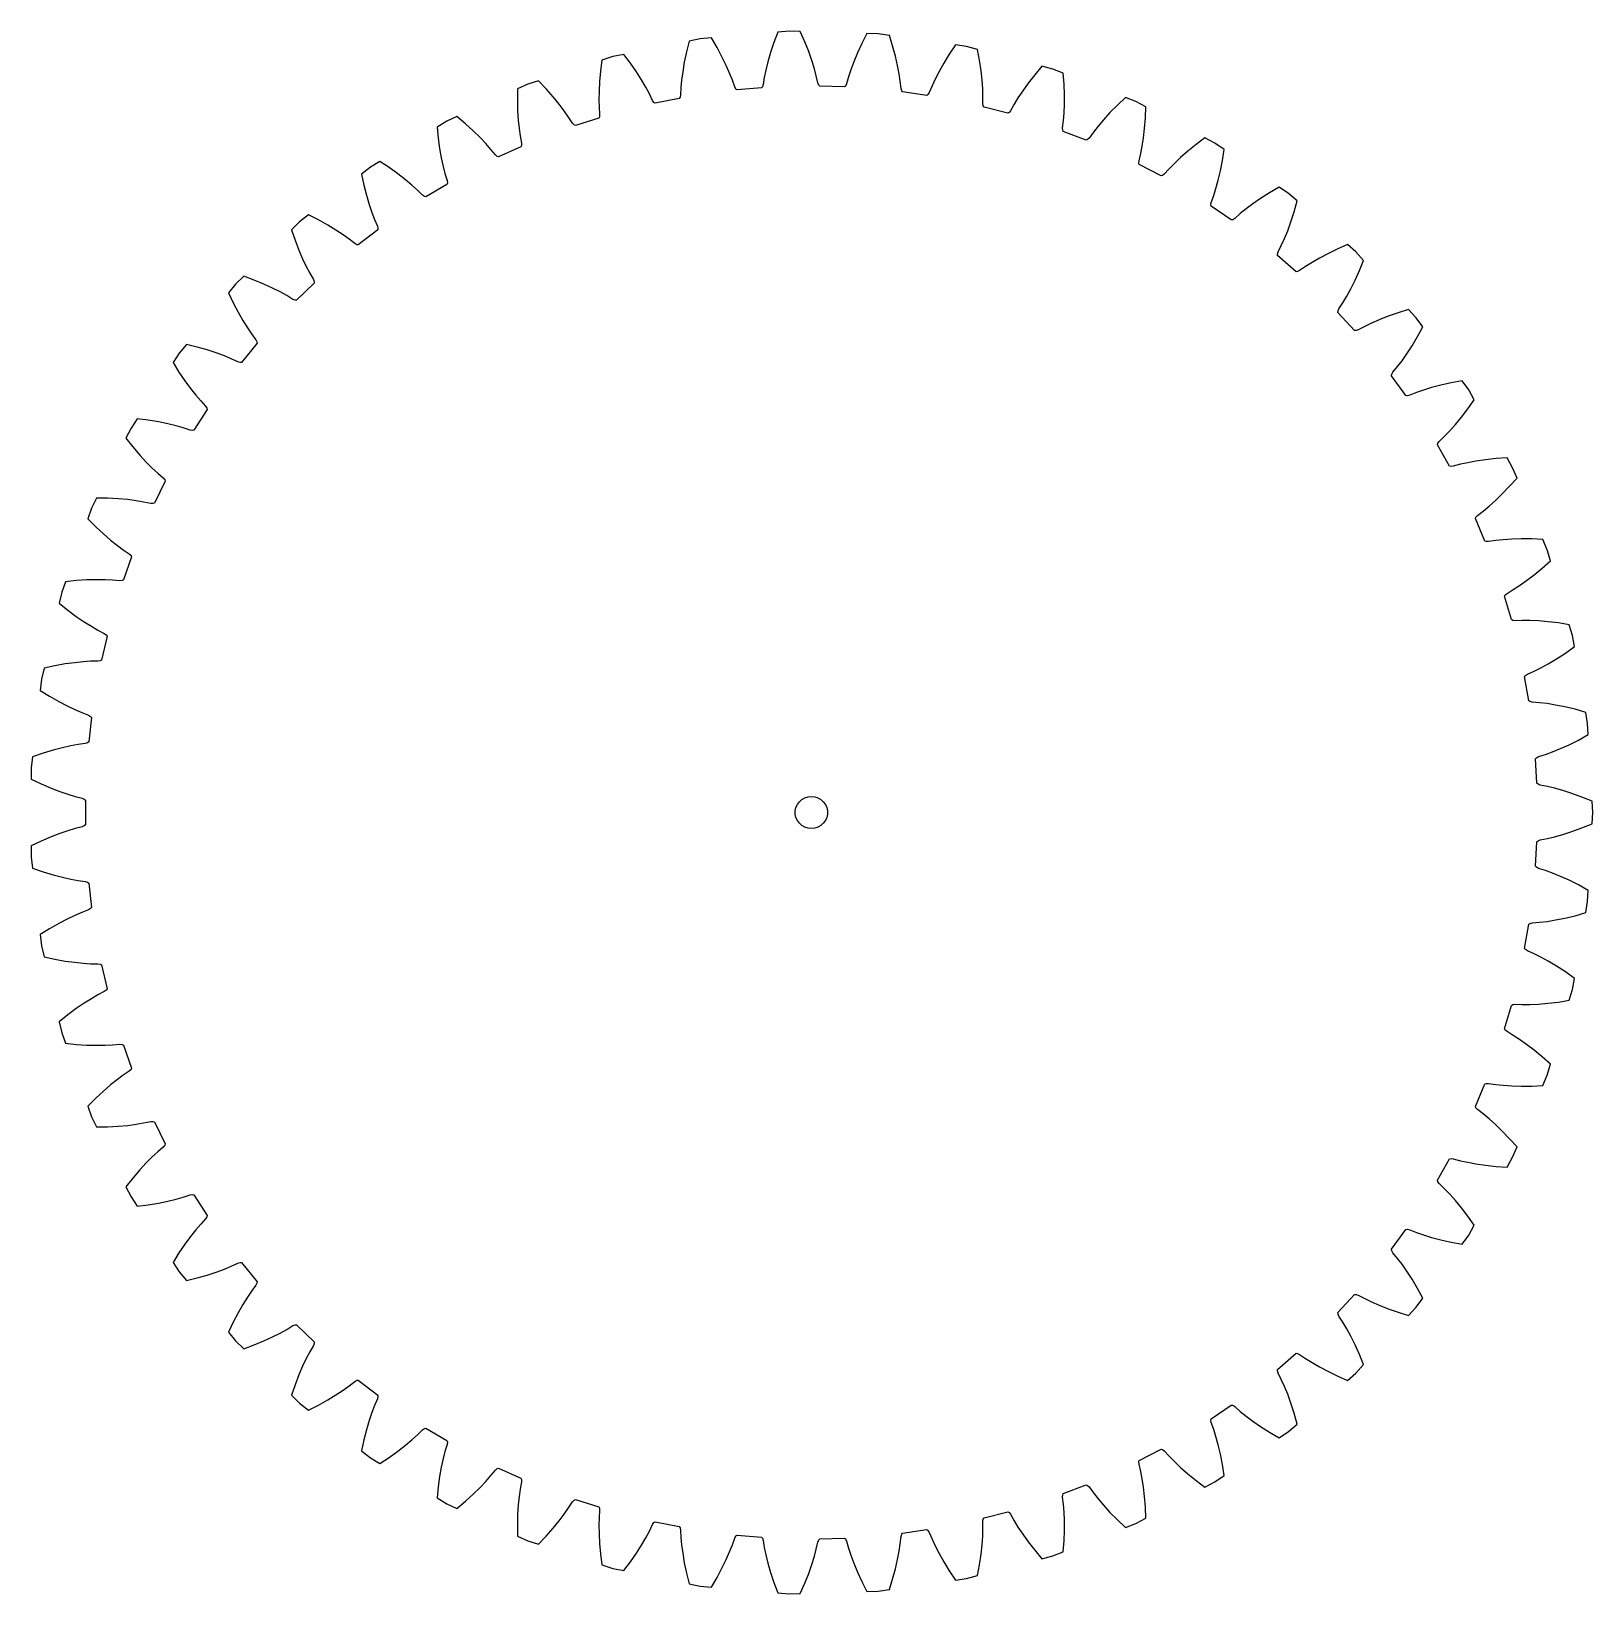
# Model space of a CAD drawing. Header units: metres. Extents: x -72 to 73, y -73 to 73.
import ezdxf

# ---------------------------------------------------------------- set-up
doc = ezdxf.new("R2010")
doc.units = ezdxf.units.M

msp = doc.modelspace()

# ---------------------------------------------------------------- linework, layer by layer
for p, q in [((-2.07, 72.55), (-3.12, 72.46)), ((-1.03, 72.52), (-2.07, 72.55)), ((-11.35, 71.63), (-11.6, 70.63)), ((-10.33, 71.84), (-11.35, 71.63)), ((-9.28, 71.93), (-10.33, 71.84)), ((-8.76, 71.04), (-9.28, 71.93)), ((-3.48, 71.49), (-3.79, 70.56)), ((-3.12, 72.46), (-3.48, 71.49)), ((-0.61, 71.57), (-1.03, 72.52)), ((-0.25, 70.66), (-0.61, 71.57)), ((4.69, 71.42), (4.28, 70.53)), ((5.16, 72.34), (4.69, 71.42)), ((6.21, 72.31), (5.16, 72.34)), ((7.25, 72.16), (6.21, 72.31)), ((7.55, 71.18), (7.25, 72.16)), ((7.81, 70.23), (7.55, 71.18)), ((13.38, 71.28), (12.81, 70.42)), ((14.41, 71.13), (13.38, 71.28)), ((15.43, 70.86), (14.41, 71.13)), ((-19.45, 69.87), (-19.58, 68.85)), ((-18.45, 70.19), (-19.45, 69.87)), ((-17.42, 70.4), (-18.45, 70.19)), ((-16.81, 69.57), (-17.42, 70.4)), ((-11.8, 69.67), (-11.95, 68.79)), ((-11.6, 70.63), (-11.8, 69.67)), ((-8.3, 70.17), (-8.76, 71.04)), ((-7.91, 69.37), (-8.3, 70.17)), ((-4.03, 69.71), (-4.22, 68.94)), ((-3.79, 70.56), (-4.03, 69.71)), ((0.05, 69.82), (-0.25, 70.66)), ((0.28, 69.07), (0.05, 69.82)), ((3.94, 69.71), (3.66, 68.97)), ((4.28, 70.53), (3.94, 69.71)), ((8.01, 69.36), (7.81, 70.23)), ((12.81, 70.42), (12.29, 69.58)), ((15.62, 69.85), (15.43, 70.86)), ((15.76, 68.88), (15.62, 69.85)), ((-19.58, 68.85), (-19.67, 67.87)), ((-16.25, 68.77), (-16.81, 69.57)), ((-15.77, 68.02), (-16.25, 68.77)), ((-11.95, 68.79), (-12.05, 68.01)), ((-7.59, 68.65), (-7.91, 69.37)), ((-7.34, 68.01), (-7.59, 68.65)), ((-4.37, 68.26), (-4.48, 67.59)), ((-4.22, 68.94), (-4.37, 68.26)), ((0.46, 68.4), (0.28, 69.07)), ((0.61, 67.74), (0.46, 68.4)), ((3.44, 68.31), (3.26, 67.66)), ((3.66, 68.97), (3.44, 68.31)), ((8.15, 68.59), (8.01, 69.36)), ((8.25, 67.9), (8.15, 68.59)), ((11.86, 68.81), (11.5, 68.11)), ((12.29, 69.58), (11.86, 68.81)), ((15.86, 68), (15.76, 68.88)), ((20.75, 68.5), (20.15, 67.73)), ((21.41, 69.29), (20.75, 68.5)), ((22.43, 69.02), (21.41, 69.29)), ((23.4, 68.64), (22.43, 69.02)), ((23.48, 67.62), (23.4, 68.64)), ((-27.28, 67.19), (-27.3, 66.16)), ((-26.33, 67.63), (-27.28, 67.19)), ((-25.33, 67.95), (-26.33, 67.63)), ((-24.63, 67.21), (-25.33, 67.95)), ((-23.98, 66.47), (-24.63, 67.21)), ((-19.72, 66.98), (-19.73, 66.19)), ((-19.67, 67.87), (-19.72, 66.98)), ((-15.37, 67.34), (-15.77, 68.02)), ((-15.04, 66.73), (-15.37, 67.34)), ((-12.12, 67.32), (-12.15, 66.64)), ((-12.05, 68.01), (-12.12, 67.32)), ((-7.11, 67.37), (-7.34, 68.01)), ((-7.01, 67.17), (-7.11, 67.37)), ((-6.9, 67.09), (-7.01, 67.17)), ((-4.64, 67.28), (-6.9, 67.09)), ((-4.55, 67.39), (-4.64, 67.28)), ((-4.48, 67.59), (-4.55, 67.39)), ((0.69, 67.54), (0.61, 67.74)), ((0.79, 67.44), (0.69, 67.54)), ((3.06, 67.37), (0.79, 67.44)), ((3.16, 67.46), (3.06, 67.37)), ((3.26, 67.66), (3.16, 67.46)), ((8.33, 67.23), (8.25, 67.9)), ((8.39, 67.02), (8.33, 67.23)), ((8.47, 66.91), (8.39, 67.02)), ((10.72, 66.58), (8.47, 66.91)), ((10.95, 66.85), (10.83, 66.66)), ((11.21, 67.48), (10.95, 66.85)), ((11.5, 68.11), (11.21, 67.48)), ((15.92, 67.21), (15.86, 68)), ((15.94, 66.52), (15.92, 67.21)), ((19.63, 67.01), (19.19, 66.35)), ((20.15, 67.73), (19.63, 67.01)), ((23.51, 66.63), (23.48, 67.62)), ((-27.3, 66.16), (-27.28, 65.18)), ((-23.42, 65.78), (-23.98, 66.47)), ((-22.95, 65.15), (-23.42, 65.78)), ((-19.73, 66.19), (-19.71, 65.5)), ((-19.71, 65.5), (-19.67, 64.82)), ((-14.75, 66.12), (-15.04, 66.73)), ((-14.62, 65.94), (-14.75, 66.12)), ((-14.51, 65.86), (-14.62, 65.94)), ((-12.28, 66.31), (-14.51, 65.86)), ((-12.2, 66.43), (-12.28, 66.31)), ((-12.15, 66.64), (-12.2, 66.43)), ((10.83, 66.66), (10.72, 66.58)), ((15.94, 65.84), (15.94, 66.52)), ((15.97, 65.62), (15.94, 65.84)), ((16.04, 65.51), (15.97, 65.62)), ((18.24, 64.93), (16.04, 65.51)), ((18.83, 65.76), (18.5, 65.17)), ((19.19, 66.35), (18.83, 65.76)), ((23.48, 64.96), (23.51, 65.75)), ((23.51, 65.75), (23.51, 66.63)), ((28.42, 65.69), (27.73, 64.99)), ((29.17, 66.4), (28.42, 65.69)), ((30.15, 66.02), (29.17, 66.4)), ((31.07, 65.53), (30.15, 66.02)), ((31.03, 64.5), (31.07, 65.53)), ((-33.87, 64.19), (-34.77, 63.65)), ((-32.92, 64.62), (-33.87, 64.19)), ((-32.13, 63.96), (-32.92, 64.62)), ((-31.4, 63.3), (-32.13, 63.96)), ((-27.28, 65.18), (-27.22, 64.3)), ((-27.22, 64.3), (-27.15, 63.51)), ((-22.55, 64.58), (-22.95, 65.15)), ((-22.19, 64.01), (-22.55, 64.58)), ((-22.04, 63.84), (-22.19, 64.01)), ((-21.92, 63.78), (-22.04, 63.84)), ((-19.75, 64.48), (-21.92, 63.78)), ((-19.69, 64.6), (-19.75, 64.48)), ((-19.67, 64.82), (-19.69, 64.6)), ((18.36, 65), (18.24, 64.93)), ((18.5, 65.17), (18.36, 65)), ((23.34, 63.59), (23.42, 64.27)), ((23.42, 64.27), (23.48, 64.96)), ((27.14, 64.33), (26.63, 63.73)), ((27.73, 64.99), (27.14, 64.33)), ((30.95, 63.52), (31.03, 64.5)), ((-34.77, 63.65), (-34.66, 62.62)), ((-34.66, 62.62), (-34.53, 61.65)), ((-30.77, 62.68), (-31.4, 63.3)), ((-30.22, 62.11), (-30.77, 62.68)), ((-27.15, 63.51), (-27.05, 62.82)), ((-27.05, 62.82), (-26.93, 62.16)), ((23.35, 63.37), (23.34, 63.59)), ((23.4, 63.25), (23.35, 63.37)), ((25.53, 62.42), (23.4, 63.25)), ((25.65, 62.48), (25.53, 62.42)), ((25.8, 62.63), (25.65, 62.48)), ((26.2, 63.18), (25.8, 62.63)), ((26.63, 63.73), (26.2, 63.18)), ((30.73, 61.86), (30.85, 62.64)), ((30.85, 62.64), (30.95, 63.52)), ((36.55, 62.64), (35.73, 62.02)), ((37.48, 62.15), (36.55, 62.64)), ((-34.53, 61.65), (-34.38, 60.78)), ((-29.77, 61.58), (-30.22, 62.11)), ((-29.34, 61.06), (-29.77, 61.58)), ((-29.18, 60.91), (-29.34, 61.06)), ((-26.98, 61.81), (-29.05, 60.87)), ((-26.93, 61.94), (-26.98, 61.81)), ((-26.93, 62.16), (-26.93, 61.94)), ((30.44, 60.52), (30.59, 61.18)), ((30.59, 61.18), (30.73, 61.86)), ((34.96, 61.4), (34.29, 60.82)), ((35.73, 62.02), (34.96, 61.4)), ((38.34, 61.56), (37.48, 62.15)), ((38.18, 60.54), (38.34, 61.56)), ((-40.96, 59.91), (-41.79, 59.27)), ((-40.07, 60.45), (-40.96, 59.91)), ((-39.21, 59.88), (-40.07, 60.45)), ((-38.41, 59.31), (-39.21, 59.88)), ((-34.38, 60.78), (-34.21, 60)), ((-34.21, 60), (-34.04, 59.33)), ((-29.05, 60.87), (-29.18, 60.91)), ((30.42, 60.3), (30.44, 60.52)), ((30.46, 60.17), (30.42, 60.3)), ((32.48, 59.11), (30.46, 60.17)), ((33.23, 59.78), (32.78, 59.28)), ((33.72, 60.28), (33.23, 59.78)), ((34.29, 60.82), (33.72, 60.28)), ((37.79, 58.71), (37.99, 59.58)), ((37.99, 59.58), (38.18, 60.54)), ((-41.79, 59.27), (-41.58, 58.26)), ((-41.58, 58.26), (-41.33, 57.31)), ((-37.71, 58.76), (-38.41, 59.31)), ((-37.11, 58.26), (-37.71, 58.76)), ((-36.59, 57.79), (-37.11, 58.26)), ((-33.85, 58.33), (-35.8, 57.16)), ((-34.04, 59.33), (-33.84, 58.68)), ((-33.81, 58.47), (-33.85, 58.33)), ((-33.84, 58.68), (-33.81, 58.47)), ((32.61, 59.15), (32.48, 59.11)), ((32.78, 59.28), (32.61, 59.15)), ((37.58, 57.95), (37.79, 58.71)), ((43.45, 58.06), (42.56, 57.54)), ((44.32, 57.47), (43.45, 58.06)), ((-41.33, 57.31), (-41.08, 56.46)), ((-36.11, 57.32), (-36.59, 57.79)), ((-35.93, 57.19), (-36.11, 57.32)), ((-35.8, 57.16), (-35.93, 57.19)), ((37.1, 56.44), (37.14, 56.65)), ((37.14, 56.65), (37.37, 57.29)), ((37.37, 57.29), (37.58, 57.95)), ((41.73, 57.02), (41, 56.52)), ((42.56, 57.54), (41.73, 57.02)), ((45.11, 56.79), (44.32, 57.47)), ((44.83, 55.79), (45.11, 56.79)), ((-46.7, 55.49), (-47.53, 54.85)), ((-45.78, 55.02), (-46.7, 55.49)), ((-41.08, 56.46), (-40.82, 55.71)), ((-40.82, 55.71), (-40.58, 55.06)), ((37.12, 56.31), (37.1, 56.44)), ((39, 55.02), (37.12, 56.31)), ((39.32, 55.16), (39.14, 55.04)), ((39.83, 55.61), (39.32, 55.16)), ((40.37, 56.04), (39.83, 55.61)), ((41, 56.52), (40.37, 56.04)), ((44.54, 54.86), (44.83, 55.79)), ((-47.53, 54.85), (-48.28, 54.12)), ((-48.28, 54.12), (-47.95, 53.14)), ((-44.92, 54.54), (-45.78, 55.02)), ((-44.16, 54.08), (-44.92, 54.54)), ((-43.5, 53.65), (-44.16, 54.08)), ((-40.28, 54.09), (-42.08, 52.7)), ((-40.58, 55.06), (-40.31, 54.44)), ((-40.31, 54.44), (-40.26, 54.23)), ((-40.26, 54.23), (-40.28, 54.09)), ((39.14, 55.04), (39, 55.02)), ((43.94, 53.29), (44.24, 54.02)), ((44.24, 54.02), (44.54, 54.86)), ((-47.95, 53.14), (-47.6, 52.23)), ((-42.94, 53.24), (-43.5, 53.65)), ((-42.41, 52.83), (-42.94, 53.24)), ((-42.21, 52.72), (-42.41, 52.83)), ((-42.08, 52.7), (-42.21, 52.72)), ((43.35, 52.05), (43.65, 52.66)), ((43.65, 52.66), (43.94, 53.29)), ((48.84, 52.32), (47.96, 51.89)), ((49.79, 52.73), (48.84, 52.32)), ((50.58, 52.05), (49.79, 52.73)), ((-47.6, 52.23), (-47.25, 51.41)), ((-47.25, 51.41), (-46.91, 50.7)), ((43.29, 51.84), (43.35, 52.05)), ((43.3, 51.71), (43.29, 51.84)), ((45.02, 50.22), (43.3, 51.71)), ((46.5, 51.08), (45.91, 50.7)), ((47.18, 51.47), (46.5, 51.08)), ((47.96, 51.89), (47.18, 51.47)), ((51.29, 51.27), (50.58, 52.05)), ((50.9, 50.32), (51.29, 51.27)), ((-52.72, 49.8), (-53.47, 49.07)), ((-51.75, 49.44), (-52.72, 49.8)), ((-50.85, 49.07), (-51.75, 49.44)), ((-46.91, 50.7), (-46.59, 50.08)), ((-46.59, 50.08), (-46.25, 49.49)), ((-46.25, 49.49), (-46.18, 49.29)), ((45.15, 50.23), (45.02, 50.22)), ((45.35, 50.32), (45.15, 50.23)), ((45.91, 50.7), (45.35, 50.32)), ((50.11, 48.63), (50.5, 49.42)), ((50.5, 49.42), (50.9, 50.32)), ((-53.47, 49.07), (-54.13, 48.26)), ((-54.13, 48.26), (-53.69, 47.33)), ((-50.04, 48.7), (-50.85, 49.07)), ((-49.34, 48.34), (-50.04, 48.7)), ((-48.73, 48), (-49.34, 48.34)), ((-48.15, 47.65), (-48.73, 48)), ((-46.18, 49.15), (-47.81, 47.56)), ((-46.18, 49.29), (-46.18, 49.15)), ((49.37, 47.34), (49.73, 47.94)), ((49.73, 47.94), (50.11, 48.63)), ((-53.69, 47.33), (-53.24, 46.46)), ((-53.24, 46.46), (-52.8, 45.69)), ((-47.95, 47.57), (-48.15, 47.65)), ((-47.81, 47.56), (-47.95, 47.57)), ((48.91, 46.43), (48.92, 46.57)), ((50.45, 44.76), (48.91, 46.43)), ((48.92, 46.57), (49, 46.77)), ((49, 46.77), (49.37, 47.34)), ((55.47, 46.71), (54.49, 46.41)), ((56.18, 45.94), (55.47, 46.71)), ((-52.8, 45.69), (-52.38, 45.02)), ((-52.38, 45.02), (-51.99, 44.44)), ((51.39, 45.14), (50.79, 44.82)), ((52.02, 45.44), (51.39, 45.14)), ((52.74, 45.76), (52.02, 45.44)), ((53.56, 46.08), (52.74, 45.76)), ((54.49, 46.41), (53.56, 46.08)), ((56.8, 45.09), (56.18, 45.94)), ((56.31, 44.19), (56.8, 45.09)), ((-51.48, 43.57), (-52.92, 41.8)), ((-51.99, 44.44), (-51.59, 43.9)), ((-51.59, 43.9), (-51.49, 43.7)), ((-51.49, 43.7), (-51.48, 43.57)), ((50.59, 44.75), (50.45, 44.76)), ((50.79, 44.82), (50.59, 44.75)), ((55.8, 43.34), (56.31, 44.19)), ((-58.71, 42.66), (-59.28, 41.78)), ((-58.05, 43.47), (-58.71, 42.66)), ((-57.05, 43.22), (-58.05, 43.47)), ((-56.11, 42.95), (-57.05, 43.22)), ((-55.27, 42.67), (-56.11, 42.95)), ((-54.52, 42.4), (-55.27, 42.67)), ((-53.88, 42.13), (-54.52, 42.4)), ((-53.27, 41.85), (-53.88, 42.13)), ((54.87, 41.95), (55.32, 42.6)), ((55.32, 42.6), (55.8, 43.34)), ((-59.28, 41.78), (-58.74, 40.9)), ((-58.74, 40.9), (-58.19, 40.09)), ((-53.06, 41.79), (-53.27, 41.85)), ((-52.92, 41.8), (-53.06, 41.79)), ((53.88, 40.56), (53.9, 40.69)), ((53.9, 40.69), (54.02, 40.88)), ((54.02, 40.88), (54.45, 41.4)), ((54.45, 41.4), (54.87, 41.95)), ((-58.19, 40.09), (-57.66, 39.37)), ((-57.66, 39.37), (-57.17, 38.75)), ((55.22, 38.71), (53.88, 40.56)), ((56.86, 39.22), (56.2, 38.99)), ((57.61, 39.45), (56.86, 39.22)), ((58.47, 39.68), (57.61, 39.45)), ((59.43, 39.9), (58.47, 39.68)), ((60.44, 40.08), (59.43, 39.9)), ((61.05, 39.24), (60.44, 40.08)), ((61.57, 38.32), (61.05, 39.24)), ((-57.17, 38.75), (-56.72, 38.23)), ((-56.72, 38.23), (-56.26, 37.73)), ((-56.26, 37.73), (-56.14, 37.55)), ((55.36, 38.69), (55.22, 38.71)), ((55.57, 38.74), (55.36, 38.69)), ((56.2, 38.99), (55.57, 38.74)), ((60.98, 37.48), (61.57, 38.32)), ((-62.63, 36.57), (-63.19, 35.69)), ((-61.61, 36.44), (-62.63, 36.57)), ((-60.64, 36.28), (-61.61, 36.44)), ((-59.77, 36.1), (-60.64, 36.28)), ((-56.11, 37.41), (-57.34, 35.5)), ((-56.14, 37.55), (-56.11, 37.41)), ((59.82, 36.02), (60.38, 36.7)), ((60.38, 36.7), (60.98, 37.48)), ((-63.19, 35.69), (-63.66, 34.75)), ((-59, 35.91), (-59.77, 36.1)), ((-58.34, 35.72), (-59, 35.91)), ((-57.69, 35.5), (-58.34, 35.72)), ((-57.48, 35.47), (-57.69, 35.5)), ((-57.34, 35.5), (-57.48, 35.47)), ((58.32, 34.46), (58.81, 34.93)), ((58.81, 34.93), (59.29, 35.43)), ((59.29, 35.43), (59.82, 36.02)), ((-63.66, 34.75), (-63.02, 33.94)), ((-63.02, 33.94), (-62.38, 33.19)), ((58.16, 34.15), (58.19, 34.28)), ((59.28, 32.17), (58.16, 34.15)), ((58.19, 34.28), (58.32, 34.46)), ((-62.38, 33.19), (-61.78, 32.54)), ((-61.78, 32.54), (-61.22, 31.98)), ((-61.22, 31.98), (-60.71, 31.51)), ((59.41, 32.13), (59.28, 32.17)), ((59.62, 32.15), (59.41, 32.13)), ((60.28, 32.33), (59.62, 32.15)), ((60.96, 32.48), (60.28, 32.33)), ((61.73, 32.63), (60.96, 32.48)), ((62.61, 32.75), (61.73, 32.63)), ((63.59, 32.86), (62.61, 32.75)), ((64.61, 32.93), (63.59, 32.86)), ((65.13, 32.02), (64.61, 32.93)), ((65.54, 31.06), (65.13, 32.02)), ((-60.01, 30.77), (-61.02, 28.73)), ((-60.71, 31.51), (-60.2, 31.07)), ((-60.2, 31.07), (-60.05, 30.9)), ((-60.05, 30.9), (-60.01, 30.77)), ((64.85, 30.29), (65.54, 31.06)), ((-66.39, 29.19), (-66.85, 28.25)), ((-65.36, 29.18), (-66.39, 29.19)), ((-64.38, 29.13), (-65.36, 29.18)), ((-63.49, 29.05), (-64.38, 29.13)), ((-62.71, 28.95), (-63.49, 29.05)), ((63.53, 28.96), (64.17, 29.58)), ((64.17, 29.58), (64.85, 30.29)), ((-66.85, 28.25), (-67.2, 27.26)), ((-62.03, 28.83), (-62.71, 28.95)), ((-61.36, 28.7), (-62.03, 28.83)), ((-61.14, 28.69), (-61.36, 28.7)), ((-61.02, 28.73), (-61.14, 28.69)), ((61.72, 27.42), (61.87, 27.58)), ((61.87, 27.58), (62.41, 27.99)), ((62.41, 27.99), (62.94, 28.44)), ((62.94, 28.44), (63.53, 28.96)), ((-67.2, 27.26), (-66.47, 26.54)), ((-66.47, 26.54), (-65.75, 25.87)), ((61.67, 27.3), (61.72, 27.42)), ((62.56, 25.2), (61.67, 27.3)), ((-65.75, 25.87), (-65.08, 25.29)), ((-65.08, 25.29), (-64.46, 24.8)), ((-64.46, 24.8), (-63.91, 24.39)), ((62.68, 25.15), (62.56, 25.2)), ((62.9, 25.15), (62.68, 25.15)), ((63.57, 25.25), (62.9, 25.15)), ((64.26, 25.32), (63.57, 25.25)), ((65.05, 25.38), (64.26, 25.32)), ((65.93, 25.4), (65.05, 25.38)), ((66.92, 25.4), (65.93, 25.4)), ((67.95, 25.35), (66.92, 25.4)), ((68.35, 24.39), (67.95, 25.35)), ((-63.91, 24.39), (-63.35, 24.01)), ((-63.13, 23.73), (-63.89, 21.59)), ((-63.35, 24.01), (-63.19, 23.86)), ((-63.19, 23.86), (-63.13, 23.73)), ((67.88, 22.7), (68.65, 23.38)), ((68.65, 23.38), (68.35, 24.39)), ((66.42, 21.53), (67.12, 22.07)), ((67.12, 22.07), (67.88, 22.7)), ((-69.63, 20.45), (-69.87, 19.43)), ((-69.28, 21.43), (-69.63, 20.45)), ((-68.26, 21.54), (-69.28, 21.43)), ((-67.28, 21.6), (-68.26, 21.54)), ((-66.39, 21.62), (-67.28, 21.6)), ((-65.6, 21.61), (-66.39, 21.62)), ((-64.91, 21.57), (-65.6, 21.61)), ((-64.23, 21.51), (-64.91, 21.57)), ((-64.02, 21.53), (-64.23, 21.51)), ((-63.89, 21.59), (-64.02, 21.53)), ((64.44, 20.21), (64.61, 20.35)), ((64.61, 20.35), (65.19, 20.7)), ((65.19, 20.7), (65.78, 21.08)), ((65.78, 21.08), (66.42, 21.53)), ((-69.87, 19.43), (-69.07, 18.78)), ((64.38, 20.09), (64.44, 20.21)), ((65.02, 17.91), (64.38, 20.09)), ((-69.07, 18.78), (-68.27, 18.2)), ((-68.27, 18.2), (-67.54, 17.71)), ((-67.54, 17.71), (-66.87, 17.29)), ((65.14, 17.84), (65.02, 17.91)), ((65.36, 17.81), (65.14, 17.84)), ((66.03, 17.83), (65.36, 17.81)), ((66.73, 17.83), (66.03, 17.83)), ((67.52, 17.8), (66.73, 17.83)), ((68.4, 17.72), (67.52, 17.8)), ((69.38, 17.61), (68.4, 17.72)), ((70.39, 17.44), (69.38, 17.61)), ((70.69, 16.44), (70.39, 17.44)), ((-66.87, 17.29), (-66.27, 16.94)), ((-66.27, 16.94), (-65.67, 16.63)), ((-65.42, 16.38), (-65.94, 14.16)), ((-65.67, 16.63), (-65.49, 16.5)), ((-65.49, 16.5), (-65.42, 16.38)), ((70.87, 15.41), (70.69, 16.44)), ((69.2, 14.28), (70.03, 14.81)), ((70.03, 14.81), (70.87, 15.41)), ((-71.27, 13.4), (-71.51, 12.38)), ((-70.27, 13.62), (-71.27, 13.4)), ((-69.3, 13.79), (-70.27, 13.62)), ((-68.42, 13.91), (-69.3, 13.79)), ((-67.64, 13.99), (-68.42, 13.91)), ((-66.95, 14.04), (-67.64, 13.99)), ((-66.27, 14.05), (-66.95, 14.04)), ((-66.05, 14.09), (-66.27, 14.05)), ((-65.94, 14.16), (-66.05, 14.09)), ((66.51, 12.85), (67.13, 13.13)), ((67.13, 13.13), (67.75, 13.44)), ((67.75, 13.44), (68.44, 13.82)), ((68.44, 13.82), (69.2, 14.28)), ((-71.51, 12.38), (-71.63, 11.34)), ((66.25, 12.62), (66.33, 12.73)), ((66.64, 10.38), (66.25, 12.62)), ((66.33, 12.73), (66.51, 12.85)), ((-71.63, 11.34), (-70.76, 10.79)), ((-70.76, 10.79), (-69.9, 10.3)), ((-69.9, 10.3), (-69.12, 9.89)), ((66.75, 10.3), (66.64, 10.38)), ((66.96, 10.25), (66.75, 10.3)), ((67.64, 10.19), (66.96, 10.25)), ((68.33, 10.11), (67.64, 10.19)), ((-69.12, 9.89), (-68.41, 9.55)), ((-68.41, 9.55), (-67.77, 9.28)), ((-67.77, 9.28), (-67.14, 9.03)), ((-67.14, 9.03), (-66.95, 8.92)), ((-66.86, 8.82), (-67.12, 6.56)), ((-66.95, 8.92), (-66.86, 8.82)), ((69.11, 9.98), (68.33, 10.11)), ((69.98, 9.81), (69.11, 9.98)), ((70.93, 9.58), (69.98, 9.81)), ((71.92, 9.3), (70.93, 9.58)), ((72.1, 8.27), (71.92, 9.3)), ((72.16, 7.23), (72.1, 8.27)), ((-69.56, 6.02), (-70.42, 5.8)), ((-68.79, 6.19), (-69.56, 6.02)), ((-68.11, 6.31), (-68.79, 6.19)), ((-67.44, 6.41), (-68.11, 6.31)), ((-67.23, 6.47), (-67.44, 6.41)), ((-67.12, 6.56), (-67.23, 6.47)), ((68.84, 5.63), (69.57, 5.93)), ((69.57, 5.93), (70.38, 6.29)), ((70.38, 6.29), (71.26, 6.73)), ((71.26, 6.73), (72.16, 7.23)), ((-72.34, 5.18), (-72.46, 4.14)), ((-71.36, 5.52), (-72.34, 5.18)), ((-70.42, 5.8), (-71.36, 5.52)), ((67.26, 4.99), (67.35, 5.09)), ((67.39, 2.71), (67.26, 4.99)), ((67.35, 5.09), (67.54, 5.19)), ((67.54, 5.19), (68.19, 5.39)), ((68.19, 5.39), (68.84, 5.63)), ((-72.46, 4.14), (-72.46, 3.1)), ((-72.46, 3.1), (-71.53, 2.65)), ((-71.53, 2.65), (-70.62, 2.27)), ((-70.62, 2.27), (-69.8, 1.95)), ((-69.8, 1.95), (-69.05, 1.69)), ((-69.05, 1.69), (-68.38, 1.49)), ((-68.38, 1.49), (-67.73, 1.32)), ((-0.61, 1.37), (-0.31, 1.47)), ((-0.31, 1.47), (0, 1.5)), ((0, 1.5), (0.31, 1.47)), ((0.31, 1.47), (0.61, 1.37)), ((67.49, 2.62), (67.39, 2.71)), ((67.69, 2.55), (67.49, 2.62)), ((68.36, 2.41), (67.69, 2.55)), ((69.03, 2.25), (68.36, 2.41)), ((69.79, 2.04), (69.03, 2.25)), ((70.64, 1.77), (69.79, 2.04)), ((71.56, 1.43), (70.64, 1.77)), ((-67.73, 1.32), (-67.53, 1.24)), ((-67.53, 1.24), (-67.43, 1.14)), ((-67.43, 1.14), (-67.43, -1.14)), ((-1.49, 0.16), (-1.43, 0.46)), ((-1.49, -0.16), (-1.49, 0.16)), ((-1.43, 0.46), (-1.3, 0.75)), ((-1.3, 0.75), (-1.11, 1)), ((-1.11, 1), (-0.88, 1.21)), ((-0.88, 1.21), (-0.61, 1.37)), ((0.61, 1.37), (0.88, 1.21)), ((0.88, 1.21), (1.11, 1)), ((1.11, 1), (1.3, 0.75)), ((1.3, 0.75), (1.43, 0.46)), ((1.43, 0.46), (1.49, 0.16)), ((1.49, 0.16), (1.49, -0.16)), ((72.51, 1.05), (71.56, 1.43)), ((72.57, 0), (72.51, 1.05)), ((72.51, -1.05), (72.57, 0)), ((-67.73, -1.32), (-68.38, -1.49)), ((-67.53, -1.24), (-67.73, -1.32)), ((-67.43, -1.14), (-67.53, -1.24)), ((-1.43, -0.46), (-1.49, -0.16)), ((-1.3, -0.75), (-1.43, -0.46)), ((-1.11, -1), (-1.3, -0.75)), ((-0.88, -1.21), (-1.11, -1)), ((-0.61, -1.37), (-0.88, -1.21)), ((-0.31, -1.47), (-0.61, -1.37)), ((0.61, -1.37), (0.31, -1.47)), ((0.88, -1.21), (0.61, -1.37)), ((1.11, -1), (0.88, -1.21)), ((1.3, -0.75), (1.11, -1)), ((1.43, -0.46), (1.3, -0.75)), ((1.49, -0.16), (1.43, -0.46)), ((70.64, -1.77), (71.56, -1.43)), ((71.56, -1.43), (72.51, -1.05)), ((-71.53, -2.65), (-72.46, -3.1)), ((-70.62, -2.27), (-71.53, -2.65)), ((-69.8, -1.95), (-70.62, -2.27)), ((-69.05, -1.69), (-69.8, -1.95)), ((-68.38, -1.49), (-69.05, -1.69)), ((0, -1.5), (-0.31, -1.47)), ((0.31, -1.47), (0, -1.5)), ((67.26, -4.99), (67.39, -2.71)), ((67.39, -2.71), (67.49, -2.62)), ((67.49, -2.62), (67.69, -2.55)), ((67.69, -2.55), (68.36, -2.41)), ((68.36, -2.41), (69.03, -2.25)), ((69.03, -2.25), (69.79, -2.04)), ((69.79, -2.04), (70.64, -1.77)), ((-72.46, -3.1), (-72.46, -4.14)), ((-72.46, -4.14), (-72.34, -5.18)), ((-72.34, -5.18), (-71.36, -5.52)), ((-71.36, -5.52), (-70.42, -5.8)), ((-70.42, -5.8), (-69.56, -6.02)), ((67.35, -5.09), (67.26, -4.99)), ((67.54, -5.19), (67.35, -5.09)), ((68.19, -5.39), (67.54, -5.19)), ((68.84, -5.63), (68.19, -5.39)), ((69.57, -5.93), (68.84, -5.63)), ((-69.56, -6.02), (-68.79, -6.19)), ((-68.79, -6.19), (-68.11, -6.31)), ((-68.11, -6.31), (-67.44, -6.41)), ((-67.44, -6.41), (-67.23, -6.47)), ((-67.23, -6.47), (-67.12, -6.56)), ((-67.12, -6.56), (-66.86, -8.82)), ((70.38, -6.29), (69.57, -5.93)), ((71.26, -6.73), (70.38, -6.29)), ((72.16, -7.23), (71.26, -6.73)), ((72.1, -8.27), (72.16, -7.23)), ((71.92, -9.3), (72.1, -8.27)), ((-69.12, -9.89), (-69.9, -10.3)), ((-68.41, -9.55), (-69.12, -9.89)), ((-67.77, -9.28), (-68.41, -9.55)), ((-67.14, -9.03), (-67.77, -9.28)), ((-66.95, -8.92), (-67.14, -9.03)), ((-66.86, -8.82), (-66.95, -8.92)), ((67.64, -10.19), (68.33, -10.11)), ((68.33, -10.11), (69.11, -9.98)), ((69.11, -9.98), (69.98, -9.81)), ((69.98, -9.81), (70.93, -9.58)), ((70.93, -9.58), (71.92, -9.3)), ((-70.76, -10.79), (-71.63, -11.34)), ((-71.63, -11.34), (-71.51, -12.38)), ((-69.9, -10.3), (-70.76, -10.79)), ((66.25, -12.62), (66.64, -10.38)), ((66.64, -10.38), (66.75, -10.3)), ((66.75, -10.3), (66.96, -10.25)), ((66.96, -10.25), (67.64, -10.19)), ((-71.51, -12.38), (-71.27, -13.4)), ((66.33, -12.73), (66.25, -12.62)), ((66.51, -12.85), (66.33, -12.73)), ((67.13, -13.13), (66.51, -12.85)), ((-71.27, -13.4), (-70.27, -13.62)), ((-70.27, -13.62), (-69.3, -13.79)), ((-69.3, -13.79), (-68.42, -13.91)), ((-68.42, -13.91), (-67.64, -13.99)), ((-67.64, -13.99), (-66.95, -14.04)), ((-66.95, -14.04), (-66.27, -14.05)), ((-66.27, -14.05), (-66.05, -14.09)), ((-66.05, -14.09), (-65.94, -14.16)), ((-65.94, -14.16), (-65.42, -16.38)), ((67.75, -13.44), (67.13, -13.13)), ((68.44, -13.82), (67.75, -13.44)), ((69.2, -14.28), (68.44, -13.82)), ((70.03, -14.81), (69.2, -14.28)), ((70.87, -15.41), (70.03, -14.81)), ((70.69, -16.44), (70.87, -15.41)), ((-66.87, -17.29), (-67.54, -17.71)), ((-66.27, -16.94), (-66.87, -17.29)), ((-65.67, -16.63), (-66.27, -16.94)), ((-65.49, -16.5), (-65.67, -16.63)), ((-65.42, -16.38), (-65.49, -16.5)), ((70.39, -17.44), (70.69, -16.44)), ((-69.07, -18.78), (-69.87, -19.43)), ((-68.27, -18.2), (-69.07, -18.78)), ((-67.54, -17.71), (-68.27, -18.2)), ((64.38, -20.09), (65.02, -17.91)), ((65.02, -17.91), (65.14, -17.84)), ((65.14, -17.84), (65.36, -17.81)), ((65.36, -17.81), (66.03, -17.83)), ((66.03, -17.83), (66.73, -17.83)), ((66.73, -17.83), (67.52, -17.8)), ((67.52, -17.8), (68.4, -17.72)), ((68.4, -17.72), (69.38, -17.61)), ((69.38, -17.61), (70.39, -17.44)), ((-69.87, -19.43), (-69.63, -20.45)), ((64.44, -20.21), (64.38, -20.09)), ((64.61, -20.35), (64.44, -20.21)), ((-69.63, -20.45), (-69.28, -21.43)), ((-69.28, -21.43), (-68.26, -21.54)), ((-68.26, -21.54), (-67.28, -21.6)), ((-67.28, -21.6), (-66.39, -21.62)), ((-66.39, -21.62), (-65.6, -21.61)), ((-65.6, -21.61), (-64.91, -21.57)), ((-64.91, -21.57), (-64.23, -21.51)), ((-64.23, -21.51), (-64.02, -21.53)), ((-64.02, -21.53), (-63.89, -21.59)), ((-63.89, -21.59), (-63.13, -23.73)), ((65.19, -20.7), (64.61, -20.35)), ((65.78, -21.08), (65.19, -20.7)), ((66.42, -21.53), (65.78, -21.08)), ((67.12, -22.07), (66.42, -21.53)), ((67.88, -22.7), (67.12, -22.07)), ((68.65, -23.38), (67.88, -22.7)), ((-63.91, -24.39), (-64.46, -24.8)), ((-63.35, -24.01), (-63.91, -24.39)), ((-63.19, -23.86), (-63.35, -24.01)), ((-63.13, -23.73), (-63.19, -23.86)), ((67.95, -25.35), (68.35, -24.39)), ((68.35, -24.39), (68.65, -23.38)), ((-65.75, -25.87), (-66.47, -26.54)), ((-65.08, -25.29), (-65.75, -25.87)), ((-64.46, -24.8), (-65.08, -25.29)), ((61.67, -27.3), (62.56, -25.2)), ((62.56, -25.2), (62.68, -25.15)), ((62.68, -25.15), (62.9, -25.15)), ((62.9, -25.15), (63.57, -25.25)), ((63.57, -25.25), (64.26, -25.32)), ((64.26, -25.32), (65.05, -25.38)), ((65.05, -25.38), (65.93, -25.4)), ((65.93, -25.4), (66.92, -25.4)), ((66.92, -25.4), (67.95, -25.35)), ((-66.47, -26.54), (-67.2, -27.26)), ((-67.2, -27.26), (-66.85, -28.25)), ((61.72, -27.42), (61.67, -27.3)), ((61.87, -27.58), (61.72, -27.42)), ((-66.85, -28.25), (-66.39, -29.19)), ((-63.49, -29.05), (-62.71, -28.95)), ((-62.71, -28.95), (-62.03, -28.83)), ((-62.03, -28.83), (-61.36, -28.7)), ((-61.36, -28.7), (-61.14, -28.69)), ((-61.14, -28.69), (-61.02, -28.73)), ((-61.02, -28.73), (-60.01, -30.77)), ((62.41, -27.99), (61.87, -27.58)), ((62.94, -28.44), (62.41, -27.99)), ((63.53, -28.96), (62.94, -28.44)), ((64.17, -29.58), (63.53, -28.96)), ((-66.39, -29.19), (-65.36, -29.18)), ((-65.36, -29.18), (-64.38, -29.13)), ((-64.38, -29.13), (-63.49, -29.05)), ((64.85, -30.29), (64.17, -29.58)), ((65.54, -31.06), (64.85, -30.29)), ((-60.71, -31.51), (-61.22, -31.98)), ((-60.2, -31.07), (-60.71, -31.51)), ((-60.05, -30.9), (-60.2, -31.07)), ((-60.01, -30.77), (-60.05, -30.9)), ((65.13, -32.02), (65.54, -31.06)), ((-62.38, -33.19), (-63.02, -33.94)), ((-61.78, -32.54), (-62.38, -33.19)), ((-61.22, -31.98), (-61.78, -32.54)), ((58.16, -34.15), (59.28, -32.17)), ((59.28, -32.17), (59.41, -32.13)), ((59.41, -32.13), (59.62, -32.15)), ((59.62, -32.15), (60.28, -32.33)), ((60.28, -32.33), (60.96, -32.48)), ((60.96, -32.48), (61.73, -32.63)), ((61.73, -32.63), (62.61, -32.75)), ((62.61, -32.75), (63.59, -32.86)), ((63.59, -32.86), (64.61, -32.93)), ((64.61, -32.93), (65.13, -32.02)), ((-63.02, -33.94), (-63.66, -34.75)), ((-63.66, -34.75), (-63.19, -35.69)), ((58.19, -34.28), (58.16, -34.15)), ((58.32, -34.46), (58.19, -34.28)), ((58.81, -34.93), (58.32, -34.46)), ((-63.19, -35.69), (-62.63, -36.57)), ((-60.64, -36.28), (-59.77, -36.1)), ((-59.77, -36.1), (-59, -35.91)), ((-59, -35.91), (-58.34, -35.72)), ((-58.34, -35.72), (-57.69, -35.5)), ((-57.69, -35.5), (-57.48, -35.47)), ((-57.48, -35.47), (-57.34, -35.5)), ((-57.34, -35.5), (-56.11, -37.41)), ((59.29, -35.43), (58.81, -34.93)), ((59.82, -36.02), (59.29, -35.43)), ((60.38, -36.7), (59.82, -36.02)), ((-62.63, -36.57), (-61.61, -36.44)), ((-61.61, -36.44), (-60.64, -36.28)), ((-56.14, -37.55), (-56.26, -37.73)), ((-56.11, -37.41), (-56.14, -37.55)), ((60.98, -37.48), (60.38, -36.7)), ((61.57, -38.32), (60.98, -37.48)), ((-57.17, -38.75), (-57.66, -39.37)), ((-56.72, -38.23), (-57.17, -38.75)), ((-56.26, -37.73), (-56.72, -38.23)), ((53.88, -40.56), (55.22, -38.71)), ((55.22, -38.71), (55.36, -38.69)), ((55.36, -38.69), (55.57, -38.74)), ((55.57, -38.74), (56.2, -38.99)), ((56.2, -38.99), (56.86, -39.22)), ((61.05, -39.24), (61.57, -38.32)), ((-58.19, -40.09), (-58.74, -40.9)), ((-57.66, -39.37), (-58.19, -40.09)), ((53.9, -40.69), (53.88, -40.56)), ((56.86, -39.22), (57.61, -39.45)), ((57.61, -39.45), (58.47, -39.68)), ((58.47, -39.68), (59.43, -39.9)), ((59.43, -39.9), (60.44, -40.08)), ((60.44, -40.08), (61.05, -39.24)), ((-58.74, -40.9), (-59.28, -41.78)), ((-59.28, -41.78), (-58.71, -42.66)), ((-53.88, -42.13), (-53.27, -41.85)), ((-53.27, -41.85), (-53.06, -41.79)), ((-53.06, -41.79), (-52.92, -41.8)), ((-52.92, -41.8), (-51.48, -43.57)), ((54.02, -40.88), (53.9, -40.69)), ((54.45, -41.4), (54.02, -40.88)), ((54.87, -41.95), (54.45, -41.4)), ((55.32, -42.6), (54.87, -41.95)), ((-58.71, -42.66), (-58.05, -43.47)), ((-58.05, -43.47), (-57.05, -43.22)), ((-57.05, -43.22), (-56.11, -42.95)), ((-56.11, -42.95), (-55.27, -42.67)), ((-55.27, -42.67), (-54.52, -42.4)), ((-54.52, -42.4), (-53.88, -42.13)), ((55.8, -43.34), (55.32, -42.6)), ((56.31, -44.19), (55.8, -43.34)), ((-51.99, -44.44), (-52.38, -45.02)), ((-51.59, -43.9), (-51.99, -44.44)), ((-51.49, -43.7), (-51.59, -43.9)), ((-51.48, -43.57), (-51.49, -43.7)), ((48.91, -46.43), (50.45, -44.76)), ((50.45, -44.76), (50.59, -44.75)), ((50.59, -44.75), (50.79, -44.82)), ((50.79, -44.82), (51.39, -45.14)), ((56.8, -45.09), (56.31, -44.19)), ((-52.8, -45.69), (-53.24, -46.46)), ((-52.38, -45.02), (-52.8, -45.69)), ((51.39, -45.14), (52.02, -45.44)), ((52.02, -45.44), (52.74, -45.76)), ((52.74, -45.76), (53.56, -46.08)), ((53.56, -46.08), (54.49, -46.41)), ((54.49, -46.41), (55.47, -46.71)), ((55.47, -46.71), (56.18, -45.94)), ((56.18, -45.94), (56.8, -45.09)), ((-53.69, -47.33), (-54.13, -48.26)), ((-53.24, -46.46), (-53.69, -47.33)), ((-48.73, -48), (-48.15, -47.65)), ((-48.15, -47.65), (-47.95, -47.57)), ((-47.95, -47.57), (-47.81, -47.56)), ((-47.81, -47.56), (-46.18, -49.15)), ((48.92, -46.57), (48.91, -46.43)), ((49, -46.77), (48.92, -46.57)), ((49.37, -47.34), (49, -46.77)), ((49.73, -47.94), (49.37, -47.34)), ((-54.13, -48.26), (-53.47, -49.07)), ((-53.47, -49.07), (-52.72, -49.8)), ((-51.75, -49.44), (-50.85, -49.07)), ((-50.85, -49.07), (-50.04, -48.7)), ((-50.04, -48.7), (-49.34, -48.34)), ((-49.34, -48.34), (-48.73, -48)), ((-46.18, -49.29), (-46.25, -49.49)), ((-46.18, -49.15), (-46.18, -49.29)), ((50.11, -48.63), (49.73, -47.94)), ((50.5, -49.42), (50.11, -48.63)), ((-52.72, -49.8), (-51.75, -49.44)), ((-46.91, -50.7), (-47.25, -51.41)), ((-46.59, -50.08), (-46.91, -50.7)), ((-46.25, -49.49), (-46.59, -50.08)), ((43.3, -51.71), (45.02, -50.22)), ((45.02, -50.22), (45.15, -50.23)), ((45.15, -50.23), (45.35, -50.32)), ((45.35, -50.32), (45.91, -50.7)), ((45.91, -50.7), (46.5, -51.08)), ((50.9, -50.32), (50.5, -49.42)), ((51.29, -51.27), (50.9, -50.32)), ((-47.6, -52.23), (-47.95, -53.14)), ((-47.25, -51.41), (-47.6, -52.23)), ((43.29, -51.84), (43.3, -51.71)), ((43.35, -52.05), (43.29, -51.84)), ((43.65, -52.66), (43.35, -52.05)), ((46.5, -51.08), (47.18, -51.47)), ((47.18, -51.47), (47.96, -51.89)), ((47.96, -51.89), (48.84, -52.32)), ((49.79, -52.73), (50.58, -52.05)), ((50.58, -52.05), (51.29, -51.27)), ((-47.95, -53.14), (-48.28, -54.12)), ((-44.16, -54.08), (-43.5, -53.65)), ((-43.5, -53.65), (-42.94, -53.24)), ((-42.94, -53.24), (-42.41, -52.83)), ((-42.41, -52.83), (-42.21, -52.72)), ((-42.21, -52.72), (-42.08, -52.7)), ((-42.08, -52.7), (-40.28, -54.09)), ((43.94, -53.29), (43.65, -52.66)), ((44.24, -54.02), (43.94, -53.29)), ((48.84, -52.32), (49.79, -52.73)), ((-48.28, -54.12), (-47.53, -54.85)), ((-47.53, -54.85), (-46.7, -55.49)), ((-46.7, -55.49), (-45.78, -55.02)), ((-45.78, -55.02), (-44.92, -54.54)), ((-44.92, -54.54), (-44.16, -54.08)), ((-40.58, -55.06), (-40.82, -55.71)), ((-40.31, -54.44), (-40.58, -55.06)), ((-40.26, -54.23), (-40.31, -54.44)), ((-40.28, -54.09), (-40.26, -54.23)), ((37.12, -56.31), (39, -55.02)), ((39, -55.02), (39.14, -55.04)), ((39.14, -55.04), (39.32, -55.16)), ((44.54, -54.86), (44.24, -54.02)), ((44.83, -55.79), (44.54, -54.86)), ((-41.08, -56.46), (-41.33, -57.31)), ((-40.82, -55.71), (-41.08, -56.46)), ((37.1, -56.44), (37.12, -56.31)), ((37.14, -56.65), (37.1, -56.44)), ((39.32, -55.16), (39.83, -55.61)), ((39.83, -55.61), (40.37, -56.04)), ((40.37, -56.04), (41, -56.52)), ((41, -56.52), (41.73, -57.02)), ((45.11, -56.79), (44.83, -55.79)), ((-41.33, -57.31), (-41.58, -58.26)), ((-37.11, -58.26), (-36.59, -57.79)), ((-36.59, -57.79), (-36.11, -57.32)), ((-36.11, -57.32), (-35.93, -57.19)), ((-35.93, -57.19), (-35.8, -57.16)), ((-35.8, -57.16), (-33.85, -58.33)), ((37.37, -57.29), (37.14, -56.65)), ((37.58, -57.95), (37.37, -57.29)), ((37.79, -58.71), (37.58, -57.95)), ((41.73, -57.02), (42.56, -57.54)), ((42.56, -57.54), (43.45, -58.06)), ((43.45, -58.06), (44.32, -57.47)), ((44.32, -57.47), (45.11, -56.79)), ((-41.58, -58.26), (-41.79, -59.27)), ((-41.79, -59.27), (-40.96, -59.91)), ((-39.21, -59.88), (-38.41, -59.31)), ((-38.41, -59.31), (-37.71, -58.76)), ((-37.71, -58.76), (-37.11, -58.26)), ((-34.04, -59.33), (-34.21, -60)), ((-33.84, -58.68), (-34.04, -59.33)), ((-33.85, -58.33), (-33.81, -58.47)), ((-33.81, -58.47), (-33.84, -58.68)), ((30.46, -60.17), (32.48, -59.11)), ((32.48, -59.11), (32.61, -59.15)), ((32.61, -59.15), (32.78, -59.28)), ((32.78, -59.28), (33.23, -59.78)), ((37.99, -59.58), (37.79, -58.71)), ((-40.96, -59.91), (-40.07, -60.45)), ((-40.07, -60.45), (-39.21, -59.88)), ((-34.38, -60.78), (-34.53, -61.65)), ((-34.21, -60), (-34.38, -60.78)), ((-29.34, -61.06), (-29.18, -60.91)), ((-29.18, -60.91), (-29.05, -60.87)), ((-29.05, -60.87), (-26.98, -61.81)), ((30.42, -60.3), (30.46, -60.17)), ((30.44, -60.52), (30.42, -60.3)), ((30.59, -61.18), (30.44, -60.52)), ((33.23, -59.78), (33.72, -60.28)), ((33.72, -60.28), (34.29, -60.82)), ((34.29, -60.82), (34.96, -61.4)), ((38.18, -60.54), (37.99, -59.58)), ((38.34, -61.56), (38.18, -60.54)), ((-34.53, -61.65), (-34.66, -62.62)), ((-30.77, -62.68), (-30.22, -62.11)), ((-30.22, -62.11), (-29.77, -61.58)), ((-29.77, -61.58), (-29.34, -61.06)), ((-26.93, -62.16), (-27.05, -62.82)), ((-26.98, -61.81), (-26.93, -61.94)), ((-26.93, -61.94), (-26.93, -62.16)), ((30.73, -61.86), (30.59, -61.18)), ((30.85, -62.64), (30.73, -61.86)), ((34.96, -61.4), (35.73, -62.02)), ((35.73, -62.02), (36.55, -62.64)), ((36.55, -62.64), (37.48, -62.15)), ((37.48, -62.15), (38.34, -61.56)), ((-34.66, -62.62), (-34.77, -63.65)), ((-34.77, -63.65), (-33.87, -64.19)), ((-32.13, -63.96), (-31.4, -63.3)), ((-31.4, -63.3), (-30.77, -62.68)), ((-27.15, -63.51), (-27.22, -64.3)), ((-27.05, -62.82), (-27.15, -63.51)), ((-22.04, -63.84), (-21.92, -63.78)), ((-21.92, -63.78), (-19.75, -64.48)), ((23.34, -63.59), (23.35, -63.37)), ((23.42, -64.27), (23.34, -63.59)), ((23.35, -63.37), (23.4, -63.25)), ((23.4, -63.25), (25.53, -62.42)), ((25.53, -62.42), (25.65, -62.48)), ((25.65, -62.48), (25.8, -62.63)), ((25.8, -62.63), (26.2, -63.18)), ((26.2, -63.18), (26.63, -63.73)), ((26.63, -63.73), (27.14, -64.33)), ((30.95, -63.52), (30.85, -62.64)), ((31.03, -64.5), (30.95, -63.52)), ((-33.87, -64.19), (-32.92, -64.62)), ((-32.92, -64.62), (-32.13, -63.96)), ((-27.28, -65.18), (-27.3, -66.16)), ((-27.22, -64.3), (-27.28, -65.18)), ((-23.42, -65.78), (-22.95, -65.15)), ((-22.95, -65.15), (-22.55, -64.58)), ((-22.55, -64.58), (-22.19, -64.01)), ((-22.19, -64.01), (-22.04, -63.84)), ((-19.75, -64.48), (-19.69, -64.6)), ((-19.67, -64.82), (-19.71, -65.5)), ((-19.69, -64.6), (-19.67, -64.82)), ((16.04, -65.51), (18.24, -64.93)), ((18.24, -64.93), (18.36, -65)), ((18.36, -65), (18.5, -65.17)), ((18.5, -65.17), (18.83, -65.76)), ((23.48, -64.96), (23.42, -64.27)), ((23.51, -65.75), (23.48, -64.96)), ((27.14, -64.33), (27.73, -64.99)), ((27.73, -64.99), (28.42, -65.69)), ((31.07, -65.53), (31.03, -64.5)), ((-27.3, -66.16), (-27.28, -67.19)), ((-24.63, -67.21), (-23.98, -66.47)), ((-23.98, -66.47), (-23.42, -65.78)), ((-19.71, -65.5), (-19.73, -66.19)), ((-19.73, -66.19), (-19.72, -66.98)), ((-15.37, -67.34), (-15.04, -66.73)), ((-15.04, -66.73), (-14.75, -66.12)), ((-14.75, -66.12), (-14.62, -65.94)), ((-14.62, -65.94), (-14.51, -65.86)), ((-14.51, -65.86), (-12.28, -66.31)), ((-12.28, -66.31), (-12.2, -66.43)), ((-12.2, -66.43), (-12.15, -66.64)), ((-12.15, -66.64), (-12.12, -67.32)), ((8.47, -66.91), (10.72, -66.58)), ((10.72, -66.58), (10.83, -66.66)), ((10.83, -66.66), (10.95, -66.85)), ((15.92, -67.21), (15.94, -66.52)), ((15.94, -65.84), (15.97, -65.62)), ((15.94, -66.52), (15.94, -65.84)), ((15.97, -65.62), (16.04, -65.51)), ((18.83, -65.76), (19.19, -66.35)), ((19.19, -66.35), (19.63, -67.01)), ((23.48, -67.62), (23.51, -66.63)), ((23.51, -66.63), (23.51, -65.75)), ((28.42, -65.69), (29.17, -66.4)), ((29.17, -66.4), (30.15, -66.02)), ((30.15, -66.02), (31.07, -65.53)), ((-27.28, -67.19), (-26.33, -67.63)), ((-26.33, -67.63), (-25.33, -67.95)), ((-25.33, -67.95), (-24.63, -67.21)), ((-19.72, -66.98), (-19.67, -67.87)), ((-19.67, -67.87), (-19.58, -68.85)), ((-16.25, -68.77), (-15.77, -68.02)), ((-15.77, -68.02), (-15.37, -67.34)), ((-12.12, -67.32), (-12.05, -68.01)), ((-12.05, -68.01), (-11.95, -68.79)), ((-7.59, -68.65), (-7.34, -68.01)), ((-7.34, -68.01), (-7.11, -67.37)), ((-7.11, -67.37), (-7.01, -67.17)), ((-7.01, -67.17), (-6.9, -67.09)), ((-6.9, -67.09), (-4.64, -67.28)), ((-4.64, -67.28), (-4.55, -67.39)), ((-4.55, -67.39), (-4.48, -67.59)), ((-4.48, -67.59), (-4.37, -68.26)), ((0.46, -68.4), (0.61, -67.74)), ((0.61, -67.74), (0.69, -67.54)), ((0.69, -67.54), (0.79, -67.44)), ((0.79, -67.44), (3.06, -67.37)), ((3.06, -67.37), (3.16, -67.46)), ((3.16, -67.46), (3.26, -67.66)), ((3.26, -67.66), (3.44, -68.31)), ((8.15, -68.59), (8.25, -67.9)), ((8.25, -67.9), (8.33, -67.23)), ((8.33, -67.23), (8.39, -67.02)), ((8.39, -67.02), (8.47, -66.91)), ((10.95, -66.85), (11.21, -67.48)), ((11.21, -67.48), (11.5, -68.11)), ((11.5, -68.11), (11.86, -68.81)), ((15.76, -68.88), (15.86, -68)), ((15.86, -68), (15.92, -67.21)), ((19.63, -67.01), (20.15, -67.73)), ((20.15, -67.73), (20.75, -68.5)), ((23.4, -68.64), (23.48, -67.62)), ((-19.58, -68.85), (-19.45, -69.87)), ((-17.42, -70.4), (-16.81, -69.57)), ((-16.81, -69.57), (-16.25, -68.77)), ((-11.95, -68.79), (-11.8, -69.67)), ((-8.3, -70.17), (-7.91, -69.37)), ((-7.91, -69.37), (-7.59, -68.65)), ((-4.37, -68.26), (-4.22, -68.94)), ((-4.22, -68.94), (-4.03, -69.71)), ((0.05, -69.82), (0.28, -69.07)), ((0.28, -69.07), (0.46, -68.4)), ((3.44, -68.31), (3.66, -68.97)), ((3.66, -68.97), (3.94, -69.71)), ((7.81, -70.23), (8.01, -69.36)), ((8.01, -69.36), (8.15, -68.59)), ((11.86, -68.81), (12.29, -69.58)), ((12.29, -69.58), (12.81, -70.42)), ((15.62, -69.85), (15.76, -68.88)), ((20.75, -68.5), (21.41, -69.29)), ((21.41, -69.29), (22.43, -69.02)), ((22.43, -69.02), (23.4, -68.64)), ((-19.45, -69.87), (-18.45, -70.19)), ((-18.45, -70.19), (-17.42, -70.4)), ((-11.8, -69.67), (-11.6, -70.63)), ((-11.6, -70.63), (-11.35, -71.63)), ((-9.28, -71.93), (-8.76, -71.04)), ((-8.76, -71.04), (-8.3, -70.17)), ((-4.03, -69.71), (-3.79, -70.56)), ((-3.79, -70.56), (-3.48, -71.49)), ((-0.61, -71.57), (-0.25, -70.66)), ((-0.25, -70.66), (0.05, -69.82)), ((3.94, -69.71), (4.28, -70.53)), ((4.28, -70.53), (4.69, -71.42)), ((7.55, -71.18), (7.81, -70.23)), ((12.81, -70.42), (13.38, -71.28)), ((14.41, -71.13), (15.43, -70.86)), ((15.43, -70.86), (15.62, -69.85)), ((-11.35, -71.63), (-10.33, -71.84)), ((-10.33, -71.84), (-9.28, -71.93)), ((-3.48, -71.49), (-3.12, -72.46)), ((-3.12, -72.46), (-2.07, -72.55)), ((-2.07, -72.55), (-1.03, -72.52)), ((-1.03, -72.52), (-0.61, -71.57)), ((4.69, -71.42), (5.16, -72.34)), ((5.16, -72.34), (6.21, -72.31)), ((6.21, -72.31), (7.25, -72.16)), ((7.25, -72.16), (7.55, -71.18)), ((13.38, -71.28), (14.41, -71.13))]:
    msp.add_line(p, q)

doc.saveas('drawing.dxf')
